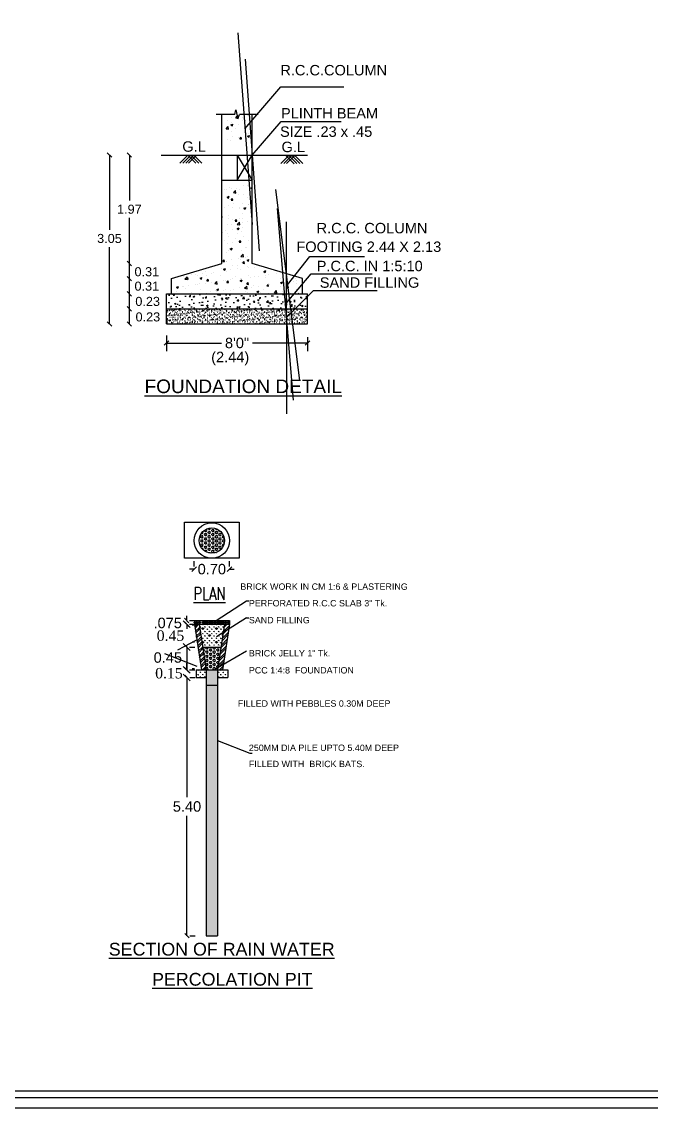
# Model space of a CAD drawing. Header units: metres. Extents: x 9178 to 9474, y -3543 to -3474.
# Drawn here: x 9399.35 to 9413.23, y -3540.22 to -3516.24 of the extents above; entities that cross this region are included whole.
import ezdxf

# ---------------------------------------------------------------- set-up
doc = ezdxf.new("R2010")
doc.units = ezdxf.units.M
doc.header["$MEASUREMENT"] = 0
doc.styles.add('ROMAND', font='romand.shx', dxfattribs={"width": 0.75})
doc.styles.get("Standard").update_dxf_attribs({"font": 'arial.ttf'})
doc.styles.add('STYLE2', font='times.ttf')
doc.dimstyles.new('ISO-25', dxfattribs={"dimscale": 0, "dimtxt": 0.23, "dimasz": 0.15, "dimexe": 1.25, "dimexo": 0.625, "dimgap": 0.11, "dimtad": 0, "dimtih": 1, "dimtoh": 1, "dimzin": 1, "dimdsep": 46, "dimtxsty": 'STYLE2', "dimblk": 'OBLIQUE', "dimcen": 0, "dimse1": 1, "dimse2": 1, "dimclrd": 1, "dimclrt": 3, "dimadec": 0, "dimazin": 2, "dimtfac": 1, "dimtix": 1, "dimtofl": 0, "dimtmove": 0, "dimatfit": 3, "dimfxl": 0, "dimtolj": 1, "dimarcsym": 0})
doc.dimstyles.get("Standard").update_dxf_attribs({"dimtxt": 0.18, "dimasz": 0.18, "dimexe": 0.18, "dimexo": 0.0625, "dimgap": 0.09, "dimtad": 0, "dimtih": 1, "dimtoh": 1, "dimdec": 4, "dimzin": 0, "dimdsep": 46, "dimtxsty": 'Standard', "dimcen": 0.09, "dimadec": 0, "dimazin": 0, "dimtfac": 1, "dimtdec": 4, "dimtofl": 0, "dimtmove": 0, "dimatfit": 3, "dimfxl": 0, "dimtolj": 1, "dimtzin": 0, "dimarcsym": 0})
doc.dimstyles.new('STANDARD_WS', dxfattribs={"dimtxt": 0.18, "dimasz": 0.18, "dimexe": 0.18, "dimexo": 0.0625, "dimgap": 0.09, "dimtad": 0, "dimtih": 1, "dimtoh": 1, "dimdec": 4, "dimzin": 0, "dimdsep": 46, "dimtxsty": 'Standard', "dimcen": 0.09, "dimadec": 0, "dimazin": 0, "dimtfac": 1, "dimtdec": 4, "dimtofl": 0, "dimtmove": 0, "dimatfit": 3, "dimfxl": 0, "dimtolj": 1, "dimtzin": 0, "dimarcsym": 0})
pattern_1 = [(90, (9224.342684, -3591.526926), (-0.050181617, 0.050181617), [0.01330642, -0.087056814]), (45, (9224.342684, -3591.526926), (-0.05018165, 0.05018165), [0.01330642, -0.057661152]), (135, (9224.342684, -3591.526926), (-0.05018165, -0.05018165), [0.01330642, -0.057661152])]

# ---------------------------------------------------------------- blocks, each defined once
blk = doc.blocks.new('_Oblique')
at = {"color": 0, "linetype": 'ByBlock', "lineweight": -2}
blk.add_line((-0.5, -0.5), (0.5, 0.5), dxfattribs=at)
blk = doc.blocks.new('*D187')
at = {"color": 0, "lineweight": -2}
for p, q in [((9402.986, -3529.455), (9402.986, -3529.355)), ((9402.986, -3529.539), (9402.986, -3529.639)), ((9403.048, -3529.455), (9403.166, -3529.455)), ((9403.048, -3529.539), (9403.166, -3529.539))]:
    blk.add_line(p, q, dxfattribs=at)
at = {"layer": 'Defpoints', "color": 0}
for p in [(9402.986, -3529.455), (9402.986, -3529.539), (9402.986, -3529.539)]:
    blk.add_point(p, dxfattribs=at)
at = {"color": 0, "lineweight": -2, "xscale": 0.1, "yscale": 0.1, "zscale": 0.1}
for p, rotation in [((9402.986, -3529.455), 270), ((9402.986, -3529.539), 90)]:
    blk.add_blockref('_Oblique', p, dxfattribs=dict(at, rotation=rotation))
at = {"color": 3, "lineweight": 25, "insert": (9402.567, -3529.513), "char_height": 0.23, "attachment_point": 5}
blk.add_mtext('\\A1;.075', dxfattribs=at)
blk = doc.blocks.new('*D188')
at = {"color": 0, "lineweight": -2}
for p, q in [((9402.992, -3530.713), (9402.992, -3533.355)), ((9403.054, -3530.713), (9403.172, -3530.713)), ((9402.992, -3536.412), (9402.992, -3533.77)), ((9403.054, -3536.412), (9403.172, -3536.412))]:
    blk.add_line(p, q, dxfattribs=at)
at = {"layer": 'Defpoints', "color": 0}
for p in [(9402.992, -3530.713), (9402.992, -3536.412), (9402.992, -3536.412)]:
    blk.add_point(p, dxfattribs=at)
at = {"color": 0, "lineweight": -2, "xscale": 0.1, "yscale": 0.1, "zscale": 0.1}
for p, rotation in [((9402.992, -3530.713), 90), ((9402.992, -3536.412), 270)]:
    blk.add_blockref('_Oblique', p, dxfattribs=dict(at, rotation=rotation))
at = {"color": 3, "insert": (9402.992, -3533.562), "char_height": 0.23, "attachment_point": 5}
blk.add_mtext('\\A1;5.40', dxfattribs=at)
blk = doc.blocks.new('*D189')
at = {"color": 0, "lineweight": -2}
for p, q in [((9402.986, -3530.042), (9402.986, -3530.545)), ((9403.048, -3530.042), (9403.166, -3530.042)), ((9403.048, -3530.545), (9403.166, -3530.545))]:
    blk.add_line(p, q, dxfattribs=at)
at = {"layer": 'Defpoints', "color": 0}
for p in [(9402.986, -3530.042), (9402.986, -3530.545), (9402.986, -3530.545)]:
    blk.add_point(p, dxfattribs=at)
at = {"color": 0, "lineweight": -2, "xscale": 0.1, "yscale": 0.1, "zscale": 0.1}
for p, rotation in [((9402.986, -3530.042), 90), ((9402.986, -3530.545), 270)]:
    blk.add_blockref('_Oblique', p, dxfattribs=dict(at, rotation=rotation))
at = {"color": 3, "lineweight": 25, "insert": (9402.569, -3530.275), "char_height": 0.23, "attachment_point": 5}
blk.add_mtext('\\A1;0.45', dxfattribs=at)
blk = doc.blocks.new('*D190')
at = {"color": 0, "lineweight": -2}
for p, q in [((9403.149, -3528.262), (9403.149, -3528.144)), ((9403.931, -3528.262), (9403.931, -3528.144)), ((9403.149, -3528.324), (9403.049, -3528.324)), ((9403.931, -3528.324), (9404.031, -3528.324))]:
    blk.add_line(p, q, dxfattribs=at)
at = {"layer": 'Defpoints', "color": 0}
for p in [(9403.149, -3528.324), (9403.931, -3528.324), (9403.931, -3528.324)]:
    blk.add_point(p, dxfattribs=at)
at = {"color": 0, "lineweight": -2, "xscale": 0.1, "yscale": 0.1, "zscale": 0.1}
blk.add_blockref('_Oblique', (9403.149, -3528.324), dxfattribs=at)
at = {"color": 0, "lineweight": -2, "xscale": 0.1, "yscale": 0.1, "zscale": 0.1, "rotation": 180}
blk.add_blockref('_Oblique', (9403.931, -3528.324), dxfattribs=at)
at = {"color": 3, "lineweight": 25, "insert": (9403.54, -3528.324), "char_height": 0.23, "attachment_point": 5}
blk.add_mtext('\\A1;0.70', dxfattribs=at)
blk = doc.blocks.new('*D191')
at = {"color": 1, "lineweight": -2}
for p, q in [((9402.986, -3529.539), (9402.986, -3529.564)), ((9402.986, -3530.042), (9402.986, -3530.019))]:
    blk.add_line(p, q, dxfattribs=at)
at = {"layer": 'Defpoints', "color": 0}
for p in [(9402.986, -3529.539), (9402.986, -3530.042), (9402.986, -3530.042)]:
    blk.add_point(p, dxfattribs=at)
at = {"color": 1, "lineweight": -2, "xscale": 0.15, "yscale": 0.15, "zscale": 0.15}
for p, rotation in [((9402.986, -3529.539), 90), ((9402.986, -3530.042), 270)]:
    blk.add_blockref('_Oblique', p, dxfattribs=dict(at, rotation=rotation))
at = {"color": 3, "insert": (9402.628, -3529.792), "char_height": 0.23, "attachment_point": 5, "style": 'STYLE2'}
blk.add_mtext('\\A1;0.45', dxfattribs=at)
blk = doc.blocks.new('*D192')
at = {"color": 1, "lineweight": -2}
for p, q in [((9402.986, -3530.545), (9402.986, -3530.395)), ((9402.986, -3530.713), (9402.986, -3530.863))]:
    blk.add_line(p, q, dxfattribs=at)
at = {"layer": 'Defpoints', "color": 0}
for p in [(9402.986, -3530.545), (9402.986, -3530.713), (9402.992, -3530.713)]:
    blk.add_point(p, dxfattribs=at)
at = {"color": 1, "lineweight": -2, "xscale": 0.15, "yscale": 0.15, "zscale": 0.15}
for p, rotation in [((9402.986, -3530.545), 270), ((9402.986, -3530.713), 90)]:
    blk.add_blockref('_Oblique', p, dxfattribs=dict(at, rotation=rotation))
at = {"color": 3, "insert": (9402.594, -3530.622), "char_height": 0.23, "attachment_point": 5, "style": 'STYLE2'}
blk.add_mtext('\\A1;0.15', dxfattribs=at)
blk = doc.blocks.new('*D193')
at = {"color": 1, "lineweight": -2}
for p, q in [((9401.721, -3519.184), (9401.721, -3520.189)), ((9401.721, -3521.579), (9401.721, -3520.573))]:
    blk.add_line(p, q, dxfattribs=at)
at = {"layer": 'Defpoints', "color": 0}
for p in [(9401.721, -3519.184), (9401.721, -3519.184), (9401.721, -3521.579)]:
    blk.add_point(p, dxfattribs=at)
at = {"color": 1, "lineweight": -2, "xscale": 0.1, "yscale": 0.1, "zscale": 0.1}
for p, rotation in [((9401.721, -3519.184), 90), ((9401.721, -3521.579), 270)]:
    blk.add_blockref('_Oblique', p, dxfattribs=dict(at, rotation=rotation))
at = {"color": 3, "insert": (9401.721, -3520.381), "char_height": 0.2, "attachment_point": 5}
blk.add_mtext('\\A1;1.97', dxfattribs=at)
blk = doc.blocks.new('*D194')
at = {"color": 1, "lineweight": -2}
blk.add_line((9401.721, -3522.912), (9401.721, -3522.579), dxfattribs=at)
at = {"layer": 'Defpoints', "color": 0}
for p in [(9401.721, -3522.579), (9401.834, -3522.579), (9401.834, -3522.912)]:
    blk.add_point(p, dxfattribs=at)
at = {"color": 1, "lineweight": -2, "xscale": 0.1, "yscale": 0.1, "zscale": 0.1}
for p, rotation in [((9401.721, -3522.579), 90), ((9401.721, -3522.912), 270)]:
    blk.add_blockref('_Oblique', p, dxfattribs=dict(at, rotation=rotation))
at = {"color": 3, "insert": (9402.129, -3522.758), "char_height": 0.2, "attachment_point": 5}
blk.add_mtext('\\A1;0.23', dxfattribs=at)
blk = doc.blocks.new('*D195')
at = {"color": 1, "lineweight": -2}
blk.add_line((9401.721, -3522.579), (9401.721, -3522.246), dxfattribs=at)
at = {"layer": 'Defpoints', "color": 0}
for p in [(9401.721, -3522.246), (9401.834, -3522.246), (9401.834, -3522.579)]:
    blk.add_point(p, dxfattribs=at)
at = {"color": 1, "lineweight": -2, "xscale": 0.1, "yscale": 0.1, "zscale": 0.1}
for p, rotation in [((9401.721, -3522.246), 90), ((9401.721, -3522.579), 270)]:
    blk.add_blockref('_Oblique', p, dxfattribs=dict(at, rotation=rotation))
at = {"color": 3, "insert": (9402.124, -3522.416), "char_height": 0.2, "attachment_point": 5}
blk.add_mtext('\\A1;0.23', dxfattribs=at)
blk = doc.blocks.new('*D196')
at = {"color": 1, "lineweight": -2}
for p, q in [((9401.281, -3519.184), (9401.281, -3520.835)), ((9401.281, -3522.912), (9401.281, -3521.22))]:
    blk.add_line(p, q, dxfattribs=at)
at = {"layer": 'Defpoints', "color": 0}
for p in [(9401.281, -3519.184), (9403.597, -3519.184), (9403.6, -3522.912)]:
    blk.add_point(p, dxfattribs=at)
at = {"color": 1, "lineweight": -2, "xscale": 0.1, "yscale": 0.1, "zscale": 0.1}
for p, rotation in [((9401.281, -3519.184), 90), ((9401.281, -3522.912), 270)]:
    blk.add_blockref('_Oblique', p, dxfattribs=dict(at, rotation=rotation))
at = {"color": 3, "insert": (9401.281, -3521.027), "char_height": 0.2, "attachment_point": 5}
blk.add_mtext('\\A1;3.05', dxfattribs=at)
blk = doc.blocks.new('*D184')
at = {"color": 0, "lineweight": -2}
for p, q in [((9402.541, -3523.166), (9402.541, -3523.513)), ((9402.541, -3523.333), (9403.754, -3523.333)), ((9405.652, -3523.333), (9404.439, -3523.333)), ((9405.652, -3523.201), (9405.652, -3523.513))]:
    blk.add_line(p, q, dxfattribs=at)
at = {"layer": 'Defpoints', "color": 0}
for p in [(9402.541, -3523.103), (9405.652, -3523.138), (9405.652, -3523.333)]:
    blk.add_point(p, dxfattribs=at)
at = {"color": 0, "lineweight": -2, "xscale": 0.1, "yscale": 0.1, "zscale": 0.1, "rotation": 180}
blk.add_blockref('_Oblique', (9402.541, -3523.333), dxfattribs=at)
at = {"color": 0, "lineweight": -2, "xscale": 0.1, "yscale": 0.1, "zscale": 0.1}
blk.add_blockref('_Oblique', (9405.652, -3523.333), dxfattribs=at)
at = {"color": 3, "insert": (9404.096, -3523.333), "char_height": 0.23, "attachment_point": 5}
blk.add_mtext('\\A1;8\'0"', dxfattribs=at)
blk = doc.blocks.new('*D185')
at = {"color": 1, "lineweight": -2}
blk.add_line((9401.721, -3522.246), (9401.721, -3521.912), dxfattribs=at)
at = {"layer": 'Defpoints', "color": 0}
for p in [(9401.721, -3521.912), (9401.721, -3521.912), (9401.721, -3522.246)]:
    blk.add_point(p, dxfattribs=at)
at = {"color": 1, "lineweight": -2, "xscale": 0.1, "yscale": 0.1, "zscale": 0.1}
for p, rotation in [((9401.721, -3521.912), 90), ((9401.721, -3522.246), 270)]:
    blk.add_blockref('_Oblique', p, dxfattribs=dict(at, rotation=rotation))
at = {"color": 3, "insert": (9402.106, -3522.079), "char_height": 0.2, "attachment_point": 5}
blk.add_mtext('\\A1;0.31', dxfattribs=at)
blk = doc.blocks.new('*D186')
at = {"color": 1, "lineweight": -2}
blk.add_line((9401.721, -3521.912), (9401.721, -3521.579), dxfattribs=at)
at = {"layer": 'Defpoints', "color": 0}
for p in [(9401.721, -3521.579), (9401.721, -3521.579), (9401.721, -3521.912)]:
    blk.add_point(p, dxfattribs=at)
at = {"color": 1, "lineweight": -2, "xscale": 0.1, "yscale": 0.1, "zscale": 0.1}
for p, rotation in [((9401.721, -3521.579), 90), ((9401.721, -3521.912), 270)]:
    blk.add_blockref('_Oblique', p, dxfattribs=dict(at, rotation=rotation))
at = {"color": 3, "insert": (9402.106, -3521.761), "char_height": 0.2, "attachment_point": 5}
blk.add_mtext('\\A1;0.31', dxfattribs=at)

msp = doc.modelspace()

# ---------------------------------------------------------------- hatches: boundary and pattern name
h = msp.add_hatch()
h.set_pattern_fill('AR-CONC', color=1, scale=0.049378, style=0)
h.set_pattern_definition([(50, (9340.69478, -3541.3343), (0.3541657, -0.0309855), [0.0370332, -0.407365]), (355, (9340.69478, -3541.3343), (-0.068512, 0.3714143), [0.0296265, -0.325892]), (100.4514, (9340.7243, -3541.33688), (0.285654, 0.3404286), [0.0314734, -0.346207]), (46.1842, (9340.6948, -3541.23554), (0.5269778, -0.0817293), [0.0555498, -0.6110476]), (96.6356, (9340.7387, -3541.24235), (0.461514, 0.480996), [0.04721, -0.5193104]), (351.1842, (9340.6948, -3541.23554), (0.4615135, 0.480996), [0.04444, -0.488838]), (21, (9340.74416, -3541.26023), (0.2947383, -0.1988035), [0.0370332, -0.407365]), (326, (9340.74416, -3541.26023), (0.1201432, 0.3580615), [0.0296265, -0.325892]), (71.4514, (9340.76872, -3541.2768), (0.4148816, 0.1592578), [0.0314734, -0.346207]), (37.5, (9340.69478, -3541.3343), (0.00600424, 0.16437493), [0, -0.3219418, 0, -0.3308298, 0, -0.32712647]), (7.5, (9340.69478, -3541.3343), (0.12989737, 0.19475096), [0, -0.18862236, 0, -0.3145352, 0, -0.1246784]), (327.5, (9340.58467, -3541.3343), (0.2635886, -0.01113705), [0, -0.12344395, 0, -0.3851451, 0, -0.51105796]), (317.5, (9340.5353, -3541.3343), (0.2879632, 0.0494294), [0, -0.1604771, 0, -0.2557759, 0, -0.3629252])])
h.paths.add_polyline_path([(9405.65157, -3522.57885), (9405.65157, -3522.24555), (9402.54079, -3522.24555), (9402.54079, -3522.57885)])
h = msp.add_hatch()
h.set_pattern_fill('AR-SAND', color=1, scale=0.001646, style=0)
h.set_pattern_definition([(37.5, (9349.17657, -3518.930746), (-0.00263352, 0.08055347), [0, -0.063545654, 0, -0.0710708, 0, -0.06793532]), (7.5, (9349.17657, -3518.93075), (0.0739879, 0.11798363), [0, -0.03428121, 0, -0.0572747, 0, -0.021948334]), (327.5, (9349.12515, -3518.930746), (0.13019096, 0.00023655), [0, -0.020903176, 0, -0.07525143, 0, -0.098244926]), (317.5, (9349.12515, -3518.93075), (0.12567523, 0.03669237), [0, -0.01045159, 0, -0.049331495, 0, -0.056438574])])
h.paths.add_polyline_path([(9402.54079, -3522.57885), (9402.54079, -3522.91215), (9405.65157, -3522.91215), (9405.65157, -3522.57885)])
at = {"lineweight": 25}
h = msp.add_hatch(dxfattribs=at)
h.set_pattern_fill('HEX', color=6, scale=0.008382, style=0)
h.set_pattern_definition([(0, (9206.668118, -3590.82595), (0, 0.046094779), [0.02661284, -0.053225679]), (120, (9206.668118, -3590.82595), (-0.03991925, -0.023047389), [0.02661284, -0.053225679]), (60, (9206.69473, -3590.82595), (-0.03991925, 0.023047389), [0.02661284, -0.053225679])])
h.paths.add_polyline_path([(9403.26047, -3527.69317, 1), (9403.81927, -3527.69317, 1)])
h = msp.add_hatch(dxfattribs=at)
h.set_pattern_fill('CROSS', color=2, scale=0.002794, style=0)
h.set_pattern_definition([(0, (9224.342684, -3591.526926), (0.0177418929, 0.0177418929), [0.0088709465, -0.0266128394]), (90, (9224.347119, -3591.531361), (-0.0177418929, 0.0177418929), [0.0088709465, -0.0266128394])])
h.paths.add_polyline_path([(9403.41837, -3529.45521), (9403.41837, -3529.53903), (9403.49792, -3529.53903), (9403.49792, -3529.45521)])
h.paths.add_polyline_path([(9403.58635, -3529.45521), (9403.51925, -3529.45521), (9403.51925, -3529.53903), (9403.58635, -3529.53903)])
h.paths.add_polyline_path([(9403.60769, -3529.53903), (9403.67894, -3529.53903), (9403.67894, -3529.45521), (9403.60769, -3529.45521)])
h.paths.add_polyline_path([(9403.70027, -3529.53903), (9403.75908, -3529.53903), (9403.75908, -3529.45521), (9403.70027, -3529.45521)])
h.paths.add_polyline_path([(9403.78042, -3529.53903), (9403.93098, -3529.53903), (9403.93098, -3529.45521), (9403.78042, -3529.45521)])
h.paths.add_polyline_path([(9403.29479, -3529.45521), (9403.1496, -3529.45521), (9403.1496, -3529.53903), (9403.29479, -3529.53903)])
h.paths.add_polyline_path([(9403.31612, -3529.53903), (9403.39704, -3529.53903), (9403.39704, -3529.45521), (9403.31612, -3529.45521)])
h = msp.add_hatch(dxfattribs=at)
h.set_pattern_fill('STEEL', color=1, scale=0.02794, style=0)
h.set_pattern_definition([(45, (9224.34268, -3591.52693), (-0.062727064, 0.062727064), []), (45, (9224.34268, -3591.48257), (-0.062727064, 0.062727064), [])])
h.paths.add_polyline_path([(9403.93098, -3529.53903), (9403.81794, -3529.53903), (9403.66474, -3530.54487), (9403.77778, -3530.54487)])
h.paths.add_polyline_path([(9403.3028, -3530.54487), (9403.41585, -3530.54487), (9403.26265, -3529.53903), (9403.1496, -3529.53903)])
h = msp.add_hatch(dxfattribs=at)
h.set_pattern_fill('GRASS', color=256, scale=0.008382, style=0)
h.set_pattern_definition([(90, (9224.34268, -3591.52693), (-0.15054485, 0.15054485), [0.03991926, -0.26117044]), (45, (9224.34268, -3591.52693), (-0.15054495, 0.15054495), [0.03991926, -0.17298346]), (135, (9224.34268, -3591.52693), (-0.15054495, -0.15054495), [0.03991926, -0.17298346])])
h.paths.add_polyline_path([(9403.81794, -3529.53903), (9403.26265, -3529.53903), (9403.33925, -3530.04195), (9403.74134, -3530.04195)])
h = msp.add_hatch(dxfattribs=at)
h.set_pattern_fill('GRASS', color=4, scale=0.002794, style=0)
h.set_pattern_definition(pattern_1)
h.paths.add_polyline_path([(9403.81794, -3529.53903), (9403.26265, -3529.53903), (9403.33925, -3530.04195), (9403.74134, -3530.04195)])
h = msp.add_hatch(dxfattribs=at)
h.set_pattern_fill('HEX', color=6, scale=0.008382, style=0)
h.set_pattern_definition([(0, (9224.342684, -3591.526926), (0, 0.046094779), [0.02661284, -0.053225679]), (120, (9224.342684, -3591.526926), (-0.03991925, -0.02304739), [0.02661284, -0.053225679]), (60, (9224.369296, -3591.526926), (-0.03991925, 0.02304739), [0.02661284, -0.053225679])])
h.paths.add_polyline_path([(9403.74134, -3530.04195), (9403.33925, -3530.04195), (9403.41585, -3530.54487), (9403.66474, -3530.54487)])
h = msp.add_hatch(dxfattribs=at)
h.set_pattern_fill('GRASS', color=3, scale=0.002794, style=0)
h.set_pattern_definition(pattern_1)
h.paths.add_polyline_path([(9403.88954, -3530.71251), (9403.88954, -3530.54487), (9403.66602, -3530.54487), (9403.66602, -3530.71251)])
h.paths.add_polyline_path([(9403.41456, -3530.54487), (9403.19104, -3530.54487), (9403.19104, -3530.71251), (9403.41456, -3530.71251)])
h = msp.add_hatch(dxfattribs=at)
h.set_pattern_fill('GRASS', color=6, scale=0.002794, style=0)
h.set_pattern_definition(pattern_1)
h.paths.add_polyline_path([(9403.66602, -3530.54487), (9403.41456, -3530.54487), (9403.41456, -3536.41226), (9403.66602, -3536.41226)])

# ---------------------------------------------------------------- linework, layer by layer
at = {"color": 0}
for p, q in [((9403.76288, -3521.57895), (9403.76288, -3518.29081)), ((9404.42948, -3521.57895), (9404.42948, -3518.29081)), ((9403.76288, -3519.18381), (9404.42948, -3519.18381)), ((9404.09618, -3519.18381), (9404.42948, -3519.73931)), ((9404.09618, -3519.73931), (9404.42948, -3519.18381)), ((9404.42948, -3519.73931), (9404.42948, -3519.18381)), ((9403.76288, -3519.73931), (9404.42948, -3519.73931)), ((9402.65189, -3521.91225), (9403.76288, -3521.57895)), ((9405.54047, -3521.91225), (9404.42948, -3521.57895)), ((9402.65189, -3522.24555), (9402.65189, -3521.91225)), ((9405.54047, -3522.24555), (9405.54047, -3521.91225)), ((9402.54079, -3522.91215), (9402.54079, -3522.24555)), ((9402.54079, -3522.24555), (9405.65157, -3522.24555)), ((9405.65157, -3522.91215), (9405.65157, -3522.24555)), ((9402.54079, -3522.57885), (9405.65157, -3522.57885)), ((9402.54079, -3522.91215), (9405.65157, -3522.91215))]:
    msp.add_line(p, q, dxfattribs=at)
at = {"color": 1}
for p, q in [((9404.06969, -3518.36023), (9404.09944, -3518.32477)), ((9404.10659, -3518.36348), (9404.09946, -3518.32479)), ((9404.33316, -3518.30363), (9404.33316, -3518.30363)), ((9403.85398, -3518.608), (9403.90206, -3518.5579)), ((9403.89126, -3518.418), (9403.89126, -3518.418)), ((9403.90889, -3518.61654), (9403.90207, -3518.55792)), ((9403.96187, -3518.52069), (9404.00509, -3518.5041)), ((9403.96187, -3518.52069), (9403.99257, -3518.5414)), ((9403.97321, -3518.36541), (9403.97321, -3518.36541)), ((9403.9746, -3518.45898), (9403.9746, -3518.45898)), ((9403.99259, -3518.54142), (9404.0051, -3518.50413)), ((9404.06402, -3518.37205), (9404.06402, -3518.37205)), ((9404.06969, -3518.36023), (9404.10658, -3518.36346)), ((9404.0906, -3518.34901), (9404.0906, -3518.34901)), ((9404.1211, -3518.50093), (9404.1211, -3518.50093)), ((9404.21853, -3518.3517), (9404.21853, -3518.3517)), ((9404.22074, -3518.43192), (9404.22074, -3518.43192)), ((9404.28992, -3518.56437), (9404.28992, -3518.56437)), ((9404.2915, -3518.41552), (9404.2915, -3518.41552)), ((9404.42009, -3518.36293), (9404.42009, -3518.36293)), ((9403.85398, -3518.608), (9403.90887, -3518.61651)), ((9403.90164, -3518.61548), (9403.90164, -3518.61548)), ((9403.96709, -3518.66445), (9403.96709, -3518.66445)), ((9403.96781, -3518.66275), (9403.96781, -3518.66275)), ((9403.99687, -3518.77872), (9403.99687, -3518.77872)), ((9404.05616, -3518.59514), (9404.05616, -3518.59514)), ((9404.12755, -3518.80781), (9404.12755, -3518.80781)), ((9404.15533, -3518.8245), (9404.18508, -3518.78904)), ((9404.19223, -3518.82775), (9404.1851, -3518.78906)), ((9404.284, -3518.62099), (9404.284, -3518.62099)), ((9404.29729, -3518.67667), (9404.29729, -3518.67667)), ((9404.33029, -3518.7692), (9404.37351, -3518.75261)), ((9404.33029, -3518.7692), (9404.361, -3518.78991)), ((9404.35683, -3518.71693), (9404.35683, -3518.71693)), ((9404.36101, -3518.78993), (9404.37352, -3518.75263)), ((9403.89379, -3518.83858), (9403.89379, -3518.83858)), ((9403.95959, -3518.86992), (9403.95959, -3518.86992)), ((9404.15533, -3518.8245), (9404.19222, -3518.82773)), ((9404.27649, -3518.82646), (9404.27649, -3518.82646)), ((9404.43076, -3519.71803), (9404.43076, -3519.71803)), ((9403.81131, -3519.93494), (9403.81131, -3519.93494)), ((9403.86001, -3519.95334), (9403.86001, -3519.95334)), ((9403.92206, -3519.89726), (9403.92206, -3519.89726)), ((9403.96957, -3519.92857), (9403.96957, -3519.92857)), ((9404.01764, -3520.01482), (9404.06572, -3519.96471)), ((9404.01764, -3520.01482), (9404.07254, -3520.02333)), ((9404.07255, -3520.02335), (9404.06573, -3519.96473)), ((9404.09377, -3519.92256), (9404.09377, -3519.92256)), ((9404.1408, -3519.94886), (9404.1408, -3519.94886)), ((9404.23897, -3519.8538), (9404.23897, -3519.8538)), ((9404.32952, -3519.86679), (9404.32952, -3519.86679)), ((9404.39836, -3519.91286), (9404.42948, -3519.90091)), ((9404.39836, -3519.91286), (9404.42906, -3519.93356)), ((9404.42907, -3519.93359), (9404.42948, -3519.93238)), ((9403.87976, -3520.11193), (9403.92297, -3520.09534)), ((9403.87976, -3520.11193), (9403.91046, -3520.13264)), ((9403.91047, -3520.13266), (9403.92299, -3520.09536)), ((9403.91456, -3520.10273), (9403.91456, -3520.10273)), ((9403.9314, -3520.166), (9403.9314, -3520.166)), ((9403.96954, -3520.17857), (9403.9993, -3520.14311)), ((9403.96954, -3520.17857), (9404.00643, -3520.1818)), ((9404.00644, -3520.18182), (9403.99931, -3520.14313)), ((9404.11746, -3520.06409), (9404.11746, -3520.06409)), ((9404.23146, -3520.05927), (9404.23146, -3520.05927)), ((9404.3212, -3520.11468), (9404.3212, -3520.11468)), ((9404.41225, -3520.2173), (9404.42948, -3520.19677)), ((9404.41225, -3520.2173), (9404.42948, -3520.21881)), ((9403.76903, -3520.40944), (9403.76903, -3520.40944)), ((9403.82125, -3520.33325), (9403.82125, -3520.33325)), ((9403.90705, -3520.3082), (9403.90705, -3520.3082)), ((9403.99323, -3520.34188), (9403.99323, -3520.34188)), ((9404.0206, -3520.26426), (9404.0206, -3520.26426)), ((9404.15074, -3520.34717), (9404.15074, -3520.34717)), ((9404.15883, -3520.35812), (9404.15883, -3520.35812)), ((9404.21645, -3520.47021), (9404.21645, -3520.47021)), ((9404.22396, -3520.26474), (9404.22396, -3520.26474)), ((9404.24818, -3520.36043), (9404.2914, -3520.34384)), ((9404.24818, -3520.36043), (9404.27888, -3520.38114)), ((9404.27889, -3520.38116), (9404.29141, -3520.34387)), ((9404.31335, -3520.33778), (9404.31335, -3520.33778)), ((9404.35009, -3520.27818), (9404.35009, -3520.27818)), ((9404.35319, -3520.28009), (9404.35319, -3520.28009)), ((9403.76288, -3520.54672), (9403.77279, -3520.54292)), ((9403.76288, -3520.57252), (9403.77281, -3520.54294)), ((9403.89204, -3520.71914), (9403.89204, -3520.71914)), ((9403.8978, -3520.578), (9403.8978, -3520.578)), ((9403.89955, -3520.51367), (9403.89955, -3520.51367)), ((9403.96775, -3520.71015), (9403.96775, -3520.71015)), ((9403.99646, -3520.60156), (9403.99646, -3520.60156)), ((9404.05518, -3520.64284), (9404.08494, -3520.60738)), ((9404.05518, -3520.64284), (9404.09207, -3520.64607)), ((9404.09208, -3520.64609), (9404.08495, -3520.6074)), ((9404.09947, -3520.71822), (9404.14755, -3520.66812)), ((9404.09947, -3520.71822), (9404.15437, -3520.72674)), ((9404.15438, -3520.72676), (9404.14756, -3520.66814)), ((9404.15097, -3520.58122), (9404.15097, -3520.58122)), ((9404.20894, -3520.67568), (9404.20894, -3520.67568)), ((9404.22729, -3520.59192), (9404.22729, -3520.59192)), ((9404.3277, -3520.64837), (9404.3277, -3520.64837)), ((9404.38474, -3520.55044), (9404.38474, -3520.55044)), ((9403.77761, -3520.89339), (9403.77761, -3520.89339)), ((9403.83409, -3520.845), (9403.83409, -3520.845)), ((9403.88454, -3520.9246), (9403.88454, -3520.9246)), ((9403.9886, -3520.82466), (9403.9886, -3520.82466)), ((9404.098, -3520.80801), (9404.14122, -3520.79142)), ((9404.098, -3520.80801), (9404.1287, -3520.82872)), ((9404.1071, -3520.90731), (9404.1071, -3520.90731)), ((9404.11564, -3520.84567), (9404.11564, -3520.84567)), ((9404.12871, -3520.82874), (9404.14123, -3520.79144)), ((9404.20144, -3520.88115), (9404.20144, -3520.88115)), ((9404.22236, -3520.79388), (9404.22236, -3520.79388)), ((9403.82623, -3521.0681), (9403.82623, -3521.0681)), ((9403.87703, -3521.13007), (9403.87703, -3521.13007)), ((9403.90775, -3520.9763), (9403.90775, -3520.9763)), ((9403.99141, -3521.12346), (9403.99141, -3521.12346)), ((9404.05999, -3521.03732), (9404.05999, -3521.03732)), ((9404.14082, -3521.10711), (9404.17058, -3521.07165)), ((9404.14082, -3521.10711), (9404.17771, -3521.11033)), ((9404.17772, -3521.11036), (9404.17059, -3521.07167)), ((9404.19393, -3521.08661), (9404.19393, -3521.08661)), ((9404.23724, -3520.99022), (9404.23724, -3520.99022)), ((9404.35137, -3521.06167), (9404.35137, -3521.06167)), ((9403.86953, -3521.33554), (9403.86953, -3521.33554)), ((9403.89762, -3521.28076), (9403.89762, -3521.28076)), ((9403.94782, -3521.25559), (9403.99104, -3521.239)), ((9403.94782, -3521.25559), (9403.97852, -3521.27629)), ((9403.97853, -3521.27632), (9403.99105, -3521.23902)), ((9403.9843, -3521.22105), (9403.9843, -3521.22105)), ((9404.1813, -3521.42163), (9404.22938, -3521.37152)), ((9404.1813, -3521.42163), (9404.2362, -3521.43014)), ((9404.18643, -3521.29208), (9404.18643, -3521.29208)), ((9404.23621, -3521.43016), (9404.22939, -3521.37155)), ((9404.27957, -3521.45254), (9404.27957, -3521.45254)), ((9404.28743, -3521.22944), (9404.28743, -3521.22944)), ((9404.31378, -3521.23497), (9404.31378, -3521.23497)), ((9404.32588, -3521.42995), (9404.32588, -3521.42995)), ((9405.70027, -3521.42039), (9406.91074, -3521.42039)), ((9403.75387, -3521.68904), (9403.75387, -3521.68904)), ((9403.78375, -3521.53264), (9403.81351, -3521.49718)), ((9403.78375, -3521.53264), (9403.82065, -3521.53587)), ((9403.79764, -3521.70316), (9403.84086, -3521.68657)), ((9403.82066, -3521.53589), (9403.81352, -3521.4972)), ((9403.82835, -3521.72389), (9403.84087, -3521.6866)), ((9403.86202, -3521.54101), (9403.86202, -3521.54101)), ((9403.8641, -3521.53645), (9403.8641, -3521.53645)), ((9403.96593, -3521.49173), (9403.96593, -3521.49173)), ((9403.99424, -3521.61936), (9403.99424, -3521.61936)), ((9404.11382, -3521.62725), (9404.11382, -3521.62725)), ((9404.12505, -3521.47288), (9404.12505, -3521.47288)), ((9404.17892, -3521.49755), (9404.17892, -3521.49755)), ((9404.19359, -3521.55037), (9404.19359, -3521.55037)), ((9404.22646, -3521.57137), (9404.25622, -3521.53591)), ((9404.22646, -3521.57137), (9404.26335, -3521.5746)), ((9404.26336, -3521.57462), (9404.25623, -3521.53594)), ((9404.31624, -3521.50409), (9404.35946, -3521.4875)), ((9404.31624, -3521.50409), (9404.34695, -3521.5248)), ((9404.32373, -3521.63328), (9404.32373, -3521.63328)), ((9404.34696, -3521.52482), (9404.35947, -3521.48752)), ((9404.35096, -3521.6652), (9404.35096, -3521.6652)), ((9404.48318, -3521.66351), (9404.48318, -3521.66351)), ((9404.65322, -3521.6472), (9404.65322, -3521.6472)), ((9402.7948, -3521.87007), (9402.7948, -3521.87007)), ((9402.90527, -3521.87573), (9402.90527, -3521.87573)), ((9402.94569, -3521.92071), (9402.99376, -3521.87061)), ((9402.94569, -3521.92071), (9403.00058, -3521.92923)), ((9402.98398, -3521.91945), (9403.01374, -3521.88399)), ((9402.98398, -3521.91945), (9403.02087, -3521.92267)), ((9403.00059, -3521.92925), (9402.99377, -3521.87063)), ((9403.02088, -3521.9227), (9403.01375, -3521.88401)), ((9403.03396, -3521.81261), (9403.03396, -3521.81261)), ((9403.08234, -3521.82234), (9403.08234, -3521.82234)), ((9403.1846, -3521.81875), (9403.1846, -3521.81875)), ((9403.22218, -3521.83227), (9403.22218, -3521.83227)), ((9403.27904, -3521.90224), (9403.32226, -3521.88565)), ((9403.27904, -3521.90224), (9403.30974, -3521.92294)), ((9403.30975, -3521.92297), (9403.32227, -3521.88567)), ((9403.33912, -3521.79841), (9403.33912, -3521.79841)), ((9403.39392, -3521.75083), (9403.39392, -3521.75083)), ((9403.41182, -3521.83627), (9403.41182, -3521.83627)), ((9403.42669, -3521.95818), (9403.45644, -3521.92272)), ((9403.46359, -3521.96143), (9403.45645, -3521.92274)), ((9403.53394, -3521.79276), (9403.53394, -3521.79276)), ((9403.57288, -3521.76764), (9403.57288, -3521.76764)), ((9403.74131, -3521.85019), (9403.74131, -3521.85019)), ((9403.79764, -3521.70316), (9403.82834, -3521.72387)), ((9403.85451, -3521.74648), (9403.85451, -3521.74648)), ((9403.96268, -3521.71632), (9403.96268, -3521.71632)), ((9403.98959, -3521.90504), (9403.98959, -3521.90504)), ((9404.07079, -3521.86411), (9404.07079, -3521.86411)), ((9404.1172, -3521.69597), (9404.1172, -3521.69597)), ((9404.16391, -3521.90849), (9404.16391, -3521.90849)), ((9404.17142, -3521.70302), (9404.17142, -3521.70302)), ((9404.18859, -3521.90864), (9404.18859, -3521.90864)), ((9404.34955, -3521.84325), (9404.34955, -3521.84325)), ((9404.40028, -3521.87803), (9404.40028, -3521.87803)), ((9404.47567, -3521.86898), (9404.47567, -3521.86898)), ((9404.57839, -3521.85732), (9404.57839, -3521.85732)), ((9404.68467, -3521.75259), (9404.72788, -3521.73601)), ((9404.68467, -3521.75259), (9404.71537, -3521.7733)), ((9404.7095, -3521.78147), (9404.7095, -3521.78147)), ((9404.71538, -3521.77333), (9404.72789, -3521.73603)), ((9404.72977, -3521.89195), (9404.72977, -3521.89195)), ((9404.73291, -3521.83698), (9404.73291, -3521.83698)), ((9404.79625, -3521.8227), (9404.79625, -3521.8227)), ((9404.96667, -3521.8062), (9404.96667, -3521.8062)), ((9405.05925, -3521.90587), (9405.05925, -3521.90587)), ((9405.38874, -3521.91979), (9405.38874, -3521.91979)), ((9405.72983, -3521.8059), (9407.07992, -3521.8059)), ((9402.76044, -3522.10131), (9402.80366, -3522.08472)), ((9402.76044, -3522.10131), (9402.79114, -3522.12202)), ((9402.79115, -3522.12204), (9402.80367, -3522.08474)), ((9402.89777, -3522.0812), (9402.89777, -3522.0812)), ((9402.90973, -3522.0904), (9402.90973, -3522.0904)), ((9402.96214, -3522.13774), (9402.96214, -3522.13774)), ((9403.02223, -3522.06219), (9403.02223, -3522.06219)), ((9403.17674, -3522.04185), (9403.17674, -3522.04185)), ((9403.21467, -3522.03774), (9403.21467, -3522.03774)), ((9403.26968, -3522.02861), (9403.26968, -3522.02861)), ((9403.29163, -3522.15166), (9403.29163, -3522.15166)), ((9403.41051, -3522.01107), (9403.41051, -3522.01107)), ((9403.42669, -3521.95818), (9403.46358, -3521.96141)), ((9403.52643, -3521.99822), (9403.52643, -3521.99822)), ((9403.60441, -3522.02287), (9403.65249, -3521.97277)), ((9403.60441, -3522.02287), (9403.6593, -3522.03139)), ((9403.62111, -3522.16558), (9403.62111, -3522.16558)), ((9403.62964, -3521.96683), (9403.62964, -3521.96683)), ((9403.64746, -3522.15074), (9403.69068, -3522.13415)), ((9403.64746, -3522.15074), (9403.67817, -3522.17145)), ((9403.65931, -3522.03141), (9403.6525, -3521.97279)), ((9403.67818, -3522.17147), (9403.69069, -3522.13417)), ((9403.80031, -3521.95976), (9403.80031, -3521.95976)), ((9403.8395, -3522.15742), (9403.8395, -3522.15742)), ((9403.84701, -3521.95195), (9403.84701, -3521.95195)), ((9403.86939, -3521.99691), (9403.89915, -3521.96145)), ((9403.86939, -3521.99691), (9403.90629, -3522.00014)), ((9403.9063, -3522.00016), (9403.89916, -3521.96147)), ((9403.95483, -3521.93941), (9403.95483, -3521.93941)), ((9404.02621, -3522.15208), (9404.02621, -3522.15208)), ((9404.15641, -3522.11396), (9404.15641, -3522.11396)), ((9404.16607, -3521.95167), (9404.20928, -3521.93508)), ((9404.16607, -3521.95167), (9404.19677, -3521.97238)), ((9404.19678, -3521.9724), (9404.20929, -3521.9351)), ((9404.26313, -3522.12504), (9404.31121, -3522.07493)), ((9404.26313, -3522.12504), (9404.31803, -3522.13355)), ((9404.31804, -3522.13357), (9404.31122, -3522.07495)), ((9404.3121, -3522.03564), (9404.34186, -3522.00018)), ((9404.3121, -3522.03564), (9404.34899, -3522.03887)), ((9404.349, -3522.03889), (9404.34187, -3522.0002)), ((9404.41602, -3522.10076), (9404.41602, -3522.10076)), ((9404.46817, -3522.07444), (9404.46817, -3522.07444)), ((9404.57053, -3522.08042), (9404.57053, -3522.08042)), ((9404.68402, -3522.14974), (9404.68402, -3522.14974)), ((9404.75481, -3522.07437), (9404.78456, -3522.03891)), ((9404.75481, -3522.07437), (9404.7917, -3522.0776)), ((9404.79171, -3522.07762), (9404.78457, -3522.03894)), ((9404.78875, -3522.02817), (9404.78875, -3522.02817)), ((9404.8043, -3522.04964), (9404.8043, -3522.04964)), ((9405.04397, -3522.08795), (9405.04397, -3522.08795)), ((9405.05309, -3522.0011), (9405.09631, -3521.98451)), ((9405.05309, -3522.0011), (9405.08379, -3522.02181)), ((9405.0838, -3522.02183), (9405.09632, -3521.98453)), ((9405.10565, -3521.98471), (9405.10565, -3521.98471)), ((9405.1941, -3521.99832), (9405.1941, -3521.99832)), ((9405.19752, -3522.11311), (9405.22727, -3522.07764)), ((9405.19752, -3522.11311), (9405.23441, -3522.11633)), ((9405.23442, -3522.11636), (9405.22728, -3522.07767)), ((9405.34862, -3521.97798), (9405.34862, -3521.97798)), ((9405.40392, -3522.02617), (9405.40392, -3522.02617)), ((9405.4099, -3522.15066), (9405.4099, -3522.15066)), ((9405.41741, -3521.9452), (9405.41741, -3521.9452)), ((9402.7628, -3522.20673), (9402.7628, -3522.20673)), ((9403.09228, -3522.22065), (9403.09228, -3522.22065)), ((9403.20717, -3522.24321), (9403.20717, -3522.24321)), ((9403.42177, -3522.23457), (9403.42177, -3522.23457)), ((9403.51893, -3522.20369), (9403.51893, -3522.20369)), ((9403.63794, -3522.20319), (9403.63794, -3522.20319)), ((9403.79245, -3522.18285), (9403.79245, -3522.18285)), ((9403.9506, -3522.17951), (9403.9506, -3522.17951)), ((9404.28009, -3522.19343), (9404.28009, -3522.19343)), ((9404.32406, -3522.21153), (9404.32406, -3522.21153)), ((9404.53449, -3522.20017), (9404.57771, -3522.18358)), ((9404.53449, -3522.20017), (9404.56519, -3522.22088)), ((9404.5652, -3522.2209), (9404.57771, -3522.18361)), ((9404.60957, -3522.20735), (9404.60957, -3522.20735)), ((9404.78124, -3522.23364), (9404.78124, -3522.23364)), ((9404.92186, -3522.2272), (9404.96993, -3522.17709)), ((9404.92186, -3522.2272), (9404.97675, -3522.23571)), ((9404.93906, -3522.22127), (9404.93906, -3522.22127)), ((9404.97676, -3522.23573), (9404.96994, -3522.17711)), ((9405.03173, -3522.24176), (9405.03173, -3522.24176)), ((9405.09814, -3522.19018), (9405.09814, -3522.19018)), ((9405.18624, -3522.22142), (9405.18624, -3522.22142)), ((9405.19187, -3522.22347), (9405.19187, -3522.22347)), ((9405.26854, -3522.23519), (9405.26854, -3522.23519)), ((9405.42, -3522.19064), (9405.42, -3522.19064)), ((9405.43207, -3522.24555), (9405.46473, -3522.23301)), ((9405.46054, -3522.24555), (9405.46474, -3522.23304)), ((9405.78321, -3522.17379), (9407.18397, -3522.17379))]:
    msp.add_line(p, q, dxfattribs=at)
at = {"color": 2}
for p, q in [((9402.42314, -3519.18381), (9403.76288, -3519.18381)), ((9404.42948, -3519.18381), (9405.65157, -3519.18381))]:
    msp.add_line(p, q, dxfattribs=at)
at = {"color": 21}
for p, q in [((9402.83371, -3519.36157), (9403.01147, -3519.18381)), ((9402.89895, -3519.36157), (9403.07671, -3519.18381)), ((9402.96419, -3519.36157), (9403.14195, -3519.18381)), ((9403.18923, -3519.36157), (9403.01147, -3519.18381)), ((9403.02176, -3519.36733), (9403.20528, -3519.18381)), ((9403.25447, -3519.36157), (9403.07671, -3519.18381)), ((9403.31971, -3519.36157), (9403.14195, -3519.18381)), ((9405.06024, -3519.37149), (9405.238, -3519.19373)), ((9405.12548, -3519.37149), (9405.30324, -3519.19373)), ((9405.35819, -3519.37724), (9405.17468, -3519.19373)), ((9405.19073, -3519.37149), (9405.36849, -3519.19373)), ((9405.41576, -3519.37149), (9405.238, -3519.19373)), ((9405.481, -3519.37149), (9405.30324, -3519.19373)), ((9405.54624, -3519.37149), (9405.36848, -3519.19373))]:
    msp.add_line(p, q, dxfattribs=at)
msp.add_line((9403.79991, -3519.18381), (9404.42948, -3519.18381))
at = {"color": 7}
msp.add_line((9404.09618, -3519.18381), (9404.09618, -3519.73931), dxfattribs=at)
at = {"color": 21, "lineweight": 25}
for p, q in [((9403.63922, -3529.45521), (9404.30431, -3529.02483)), ((9404.30431, -3529.02483), (9404.35579, -3529.02483)), ((9403.10573, -3529.55435), (9403.15721, -3529.55435)), ((9403.6416, -3529.81213), (9404.30431, -3529.39051)), ((9404.30431, -3529.39765), (9404.35579, -3529.39765)), ((9402.79257, -3530.10301), (9403.20734, -3529.87973)), ((9403.10573, -3529.92973), (9403.15721, -3529.92973)), ((9402.49457, -3530.18221), (9403.20734, -3530.46325)), ((9403.62004, -3530.52049), (9404.30431, -3530.12927)), ((9403.10573, -3530.51325), (9403.15721, -3530.51325)), ((9403.66602, -3532.10457), (9404.37879, -3532.38561)), ((9404.37879, -3532.38561), (9404.43028, -3532.38561))]:
    msp.add_line(p, q, dxfattribs=at)
at = {"lineweight": 25}
for p, q in [((9403.1496, -3529.45521), (9403.93098, -3529.45521)), ((9403.1496, -3529.53903), (9403.93098, -3529.53903)), ((9403.15639, -3529.45521), (9403.15639, -3529.53903)), ((9403.15639, -3529.53903), (9403.30959, -3530.54487)), ((9403.1809, -3529.50521), (9403.1809, -3529.58903)), ((9403.20223, -3529.50521), (9403.20223, -3529.58903)), ((9403.26265, -3529.53903), (9403.41585, -3530.54487)), ((9403.39704, -3529.45521), (9403.39704, -3529.53903)), ((9403.41837, -3529.45521), (9403.41837, -3529.53903)), ((9403.49792, -3529.45521), (9403.49792, -3529.53903)), ((9403.51925, -3529.45521), (9403.51925, -3529.53903)), ((9403.58635, -3529.45521), (9403.58635, -3529.53903)), ((9403.60769, -3529.45521), (9403.60769, -3529.53903)), ((9403.81794, -3529.53903), (9403.66474, -3530.54487)), ((9403.67894, -3529.45521), (9403.67894, -3529.53903)), ((9403.70027, -3529.45521), (9403.70027, -3529.53903)), ((9403.75908, -3529.45521), (9403.75908, -3529.53903)), ((9403.93098, -3529.53903), (9403.77778, -3530.54487)), ((9403.78042, -3529.45521), (9403.78042, -3529.53903)), ((9403.93098, -3529.45521), (9403.93098, -3529.53903)), ((9403.33925, -3530.04195), (9403.74134, -3530.04195)), ((9403.19104, -3530.54487), (9403.19104, -3530.71251)), ((9403.19104, -3530.54487), (9403.88954, -3530.54487)), ((9403.41456, -3530.54487), (9403.41456, -3536.41226)), ((9403.66602, -3530.54487), (9403.66602, -3536.41226)), ((9403.88954, -3530.54487), (9403.88954, -3530.71251)), ((9403.19104, -3530.71251), (9403.41456, -3530.71251)), ((9403.66602, -3530.71251), (9403.88954, -3530.71251)), ((9403.41456, -3530.88015), (9403.66602, -3530.88015)), ((9403.41456, -3536.41226), (9403.66602, -3536.41226))]:
    msp.add_line(p, q, dxfattribs=at)
at = {"color": 4}
for points in [[(9351.71566, -3481.98687), (9428.47711, -3481.98687), (9428.60143, -3540.2209), (9351.83999, -3540.2209)], [(9351.94566, -3482.21687), (9428.24711, -3482.21687), (9428.37143, -3539.9909), (9352.06999, -3539.9909)], [(9352.09566, -3482.36687), (9428.09711, -3482.36687), (9428.22143, -3539.8409), (9352.21999, -3539.8409)]]:
    msp.add_lwpolyline(points, close=True, dxfattribs=at)
at = {"color": 1}
for points in [[(9404.04806, -3518.29081), (9403.63788, -3518.29081)], [(9404.04806, -3518.29081), (9404.07216, -3518.19006), (9404.11313, -3518.38727), (9404.14928, -3518.29081)], [(9404.56286, -3518.29081), (9404.14928, -3518.29081)]]:
    msp.add_lwpolyline(points, dxfattribs=at)
at = {"color": 175}
msp.add_lwpolyline([(9404.13987, -3527.28433), (9404.13987, -3528.08433), (9402.93987, -3528.08433), (9402.93987, -3527.28433)], close=True, dxfattribs=at)
at = {"lineweight": 25}
for radius in [0.39116, 0.2794]:
    msp.add_circle((9403.53987, -3527.69317), radius, dxfattribs=at)

# ---------------------------------------------------------------- texts
at = {"color": 3}
for s, height, p in [('R.C.C.COLUMN ', 0.23, (9405.05176, -3517.42674)), ('PLINTH BEAM', 0.23, (9405.06569, -3518.3777)), ('SIZE .23 x .45', 0.23, (9405.04442, -3518.78278)), ('G.L', 0.23, (9402.88864, -3519.11167)), ('G.L', 0.23, (9405.07792, -3519.12019)), ('R.C.C. COLUMN', 0.23, (9405.85147, -3520.91215)), ('FOOTING 2.44 X 2.13', 0.23, (9405.40547, -3521.32286)), ('P.C.C. IN 1:5:10', 0.23, (9405.85357, -3521.74839)), ('SAND FILLING', 0.23, (9405.92082, -3522.1133)), ('(2.44)', 0.23, (9403.52595, -3523.75615)), ('%%uFOUNDATION DETAIL', 0.3, (9402.0564, -3524.43827))]:
    msp.add_text(s, height=height, dxfattribs=at).set_placement(p)
at = {"color": 3, "lineweight": 25}
for s, height, p in [('BRICK WORK IN CM 1:6 & PLASTERING', 0.1408, (9404.16856, -3528.77928)), ('PERFORATED R.C.C SLAB 3" Tk.', 0.1408, (9404.35705, -3529.14575)), ('SAND FILLING', 0.1408, (9404.35705, -3529.51857)), ('BRICK JELLY 1" Tk.', 0.1408, (9404.35705, -3530.25019)), ('PCC 1:4:8  FOUNDATION', 0.1408, (9404.35705, -3530.62558)), ('FILLED WITH PEBBLES 0.30M DEEP', 0.1408, (9404.11288, -3531.35766)), ('250MM DIA PILE UPTO 5.40M DEEP ', 0.1408, (9404.35705, -3532.33572)), ('FILLED WITH  BRICK BATS.', 0.1408, (9404.35705, -3532.69312)), ('%%USECTION OF RAIN WATER', 0.2816, (9401.26676, -3536.85079)), ('%%UPERCOLATION PIT', 0.2816, (9402.22147, -3537.51554))]:
    msp.add_text(s, height=height, dxfattribs=at).set_placement(p)
at = {"color": 4, "lineweight": 25, "style": 'ROMAND', "width": 0.75}
msp.add_text('%%UPLAN', height=0.2816, dxfattribs=at).set_placement((9403.13598, -3529.00377))

# ---------------------------------------------------------------- dimensions: what is measured, and where the dimension line sits
at = {"color": 7}
for base, p1, p2, text, override, picture, middle in [((9401.28146, -3519.18381), (9403.60046, -3522.91215), (9403.59655, -3519.18381), '3.05', {"dimtxt": 0.2, "dimasz": 0.1, "dimdec": 2, "dimblk1": 'Oblique', "dimblk2": 'Oblique', "dimsah": 1, "dimse1": 1, "dimse2": 1, "dimsd1": 0, "dimsd2": 0, "dimclrd": 1, "dimclrt": 3}, '*D196', (9401.28146, -3521.02746)), ((9401.72121, -3521.57895), (9401.72121, -3521.91225), (9401.72121, -3521.57895), '0.31', {"dimtxt": 0.2, "dimasz": 0.1, "dimdec": 2, "dimblk1": 'Oblique', "dimblk2": 'Oblique', "dimsah": 1, "dimse1": 1, "dimse2": 1, "dimclrd": 1, "dimclrt": 3, "dimtmove": 2}, '*D186', (9402.10561, -3521.76125)), ((9401.72121, -3521.91225), (9401.72121, -3522.24555), (9401.72121, -3521.91225), '0.31', {"dimtxt": 0.2, "dimasz": 0.1, "dimdec": 2, "dimblk1": 'Oblique', "dimblk2": 'Oblique', "dimsah": 1, "dimse1": 1, "dimse2": 1, "dimclrd": 1, "dimclrt": 3, "dimtmove": 2}, '*D185', (9402.10561, -3522.07862)), ((9401.72121, -3522.24555), (9401.83437, -3522.57885), (9401.83437, -3522.24555), '0.23', {"dimtxt": 0.2, "dimasz": 0.1, "dimdec": 2, "dimblk1": 'Oblique', "dimblk2": 'Oblique', "dimsah": 1, "dimse1": 1, "dimse2": 1, "dimsd1": 0, "dimsd2": 0, "dimclrd": 1, "dimclrt": 3, "dimtmove": 2}, '*D195', (9402.12379, -3522.41607)), ((9401.72121, -3522.57885), (9401.83437, -3522.91215), (9401.83437, -3522.57885), '0.23', {"dimtxt": 0.2, "dimasz": 0.1, "dimdec": 2, "dimblk1": 'Oblique', "dimblk2": 'Oblique', "dimsah": 1, "dimse1": 1, "dimse2": 1, "dimsd1": 0, "dimsd2": 0, "dimclrd": 1, "dimclrt": 3, "dimtmove": 2}, '*D194', (9402.12883, -3522.75818))]:
    dim = msp.add_linear_dim(base=base, p1=p1, p2=p2, angle=90, text=text, dimstyle='STANDARD_WS', override=override, dxfattribs=at)
    dim.commit()
    dim.dimension.update_dxf_attribs({"geometry": picture, "text_midpoint": middle, "dimtype": 160})
dim = msp.add_linear_dim(base=(9401.72121, -3519.18381), p1=(9401.72121, -3521.57895), p2=(9401.72121, -3519.18381), angle=90, text='1.97', dimstyle='STANDARD_WS', override={"dimtxt": 0.2, "dimasz": 0.1, "dimdec": 2, "dimblk1": 'Oblique', "dimblk2": 'Oblique', "dimsah": 1, "dimse1": 1, "dimse2": 1, "dimsd1": 0, "dimsd2": 0, "dimclrd": 1, "dimclrt": 3}, dxfattribs=at)
dim.commit()
dim.dimension.update_dxf_attribs({"geometry": '*D193', "text_midpoint": (9401.72121, -3520.38138)})
dim = msp.add_linear_dim(base=(9405.65157, -3523.33312), p1=(9402.54079, -3523.10304), p2=(9405.65157, -3523.13828), text='8\'0"', dimstyle='STANDARD_WS', override={"dimtxt": 0.23, "dimasz": 0.1, "dimdec": 2, "dimblk1": 'OBLIQUE', "dimblk2": 'OBLIQUE', "dimsah": 1, "dimclrt": 3}, dxfattribs=at)
dim.commit()
dim.dimension.update_dxf_attribs({"geometry": '*D184', "text_midpoint": (9404.09618, -3523.33312)})
at = {"color": 7, "lineweight": 25}
dim = msp.add_linear_dim(base=(9403.93102, -3528.32442), p1=(9403.14871, -3528.32442), p2=(9403.93102, -3528.32442), text='0.70', dimstyle='STANDARD_WS', override={"dimtxt": 0.23, "dimasz": 0.1, "dimdec": 2, "dimblk1": 'OBLIQUE', "dimblk2": 'OBLIQUE', "dimsah": 1, "dimclrt": 3}, dxfattribs=at)
dim.commit()
dim.dimension.update_dxf_attribs({"geometry": '*D190', "text_midpoint": (9403.53987, -3528.32442)})
for base, p1, p2, text, picture, middle in [((9402.98572, -3529.53903), (9402.98572, -3529.45521), (9402.98572, -3529.53903), '.075', '*D187', (9402.56742, -3529.51347)), ((9402.98572, -3530.54487), (9402.98572, -3530.04195), (9402.98572, -3530.54487), '0.45', '*D189', (9402.56893, -3530.27499))]:
    dim = msp.add_linear_dim(base=base, p1=p1, p2=p2, angle=90, text=text, dimstyle='STANDARD_WS', override={"dimtxt": 0.23, "dimasz": 0.1, "dimdec": 2, "dimblk1": 'Oblique', "dimblk2": 'Oblique', "dimsah": 1, "dimclrt": 3, "dimtmove": 2}, dxfattribs=at)
    dim.commit()
    dim.dimension.update_dxf_attribs({"geometry": picture, "text_midpoint": middle, "dimtype": 160})
at = {"color": 1}
for base, p1, p2, text, picture, middle in [((9402.98572, -3530.04195), (9402.98572, -3529.53903), (9402.98572, -3530.04195), '0.45', '*D191', (9402.6283, -3529.79173)), ((9402.98572, -3530.71251), (9402.98572, -3530.54487), (9402.99199, -3530.71251), '0.15', '*D192', (9402.59425, -3530.62178))]:
    dim = msp.add_linear_dim(base=base, p1=p1, p2=p2, angle=90, text=text, dimstyle='ISO-25', override={"dimscale": 1, "dimtmove": 2}, dxfattribs=at)
    dim.commit()
    dim.dimension.update_dxf_attribs({"geometry": picture, "text_midpoint": middle, "dimtype": 160})
at = {"color": 4}
dim = msp.add_linear_dim(base=(9402.99199, -3536.41226), p1=(9402.99199, -3530.71251), p2=(9402.99199, -3536.41226), angle=90, text='5.40', dimstyle='STANDARD_WS', override={"dimtxt": 0.23, "dimasz": 0.1, "dimdec": 2, "dimblk1": 'OBLIQUE', "dimblk2": 'OBLIQUE', "dimsah": 1, "dimclrt": 3}, dxfattribs=at)
dim.commit()
dim.dimension.update_dxf_attribs({"geometry": '*D188', "text_midpoint": (9402.99199, -3533.56239)})

# ---------------------------------------------------------------- leaders
at = {"color": 21}
for points in [[(9404.27112, -3518.60356), (9405.06589, -3517.68236), (9406.45498, -3517.68236)], [(9404.42948, -3519.18381), (9405.07214, -3518.44087), (9406.39152, -3518.44087)], [(9405.20948, -3522.0523), (9405.70027, -3521.42039)], [(9405.15829, -3522.48074), (9405.72983, -3521.8059)], [(9405.18143, -3522.77719), (9405.78321, -3522.17379)]]:
    msp.add_leader(points, dimstyle='Standard', override={"dimtxt": 9, "dimasz": 3, "dimexe": 2, "dimexo": 3, "dimgap": 1, "dimtad": 1, "dimtih": 0, "dimtoh": 0, "dimdec": 2, "dimcen": 2.5, "dimclrd": 21, "dimclre": 21, "dimclrt": 4, "dimtofl": 1, "dimldrblk": 'Oblique'}, dxfattribs=at)

doc.saveas('drawing.dxf')
